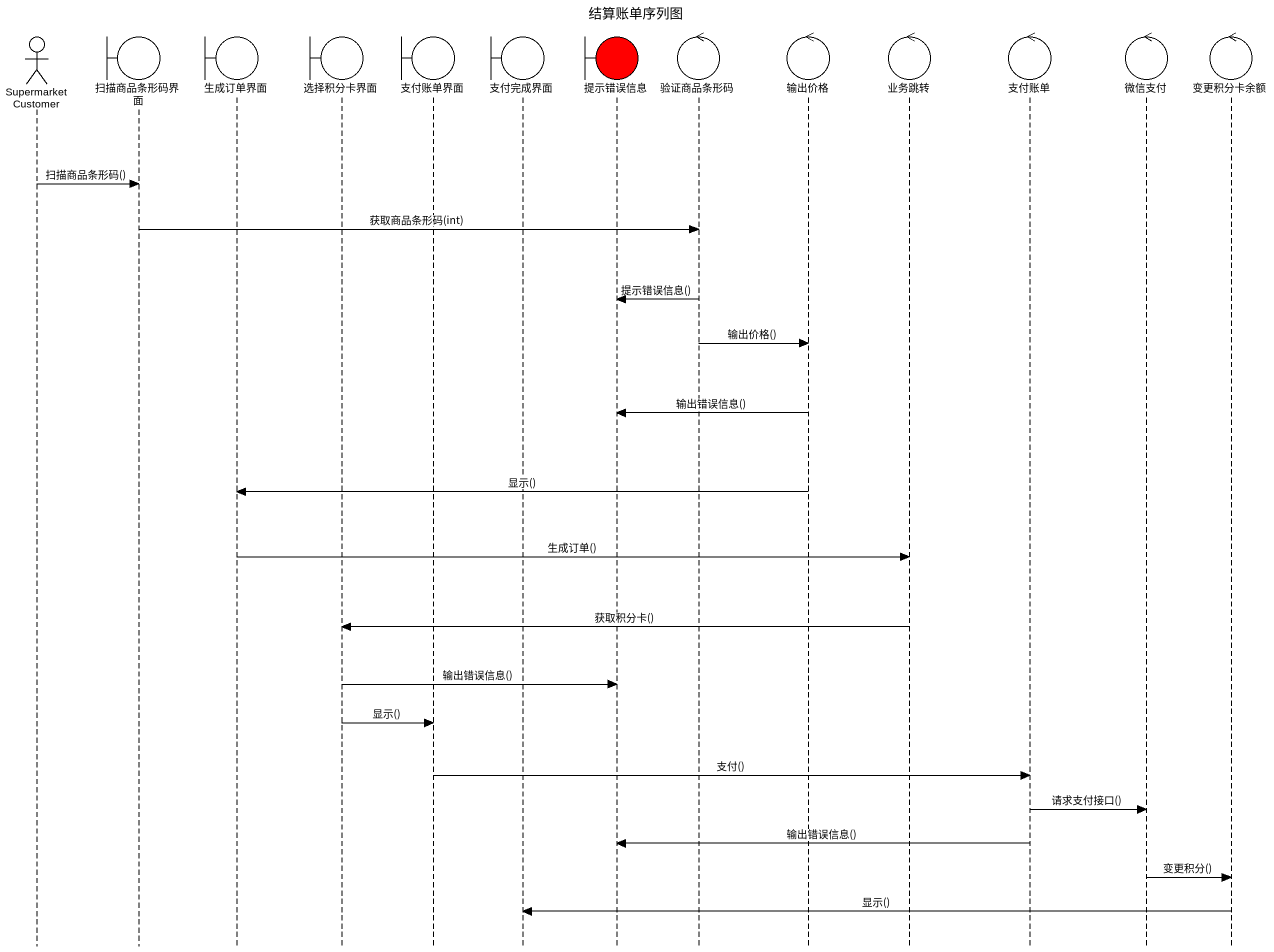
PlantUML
@startuml
title 结算账单序列图
hide footbox
actor SupermarketCustomer
boundary 扫描商品条形码界面
boundary 生成订单界面
boundary 选择积分卡界面
boundary 支付账单界面
boundary 支付完成界面
boundary 提示错误信息 #FF0000
control 验证商品条形码
control 输出价格
control 业务跳转
control 支付账单
control 微信支付
control 变更积分卡余额

SupermarketCustomer -> 扫描商品条形码界面 : 扫描商品条形码()
扫描商品条形码界面 -> 验证商品条形码 : 获取商品条形码(int)
验证商品条形码 -> 提示错误信息 : 提示错误信息()
验证商品条形码 -> 输出价格 : 输出价格()
输出价格 -> 提示错误信息 : 输出错误信息()
输出价格 -> 生成订单界面 : 显示()
生成订单界面 -> 业务跳转 : 生成订单()
业务跳转 -> 选择积分卡界面 : 获取积分卡()
选择积分卡界面 -> 提示错误信息 : 输出错误信息()
选择积分卡界面 -> 支付账单界面 : 显示()
支付账单界面 -> 支付账单 : 支付()
支付账单 -> 微信支付 : 请求支付接口()
支付账单 -> 提示错误信息 : 输出错误信息()
微信支付 -> 变更积分卡余额 : 变更积分()
变更积分卡余额 -> 支付完成界面 : 显示()
@enduml
